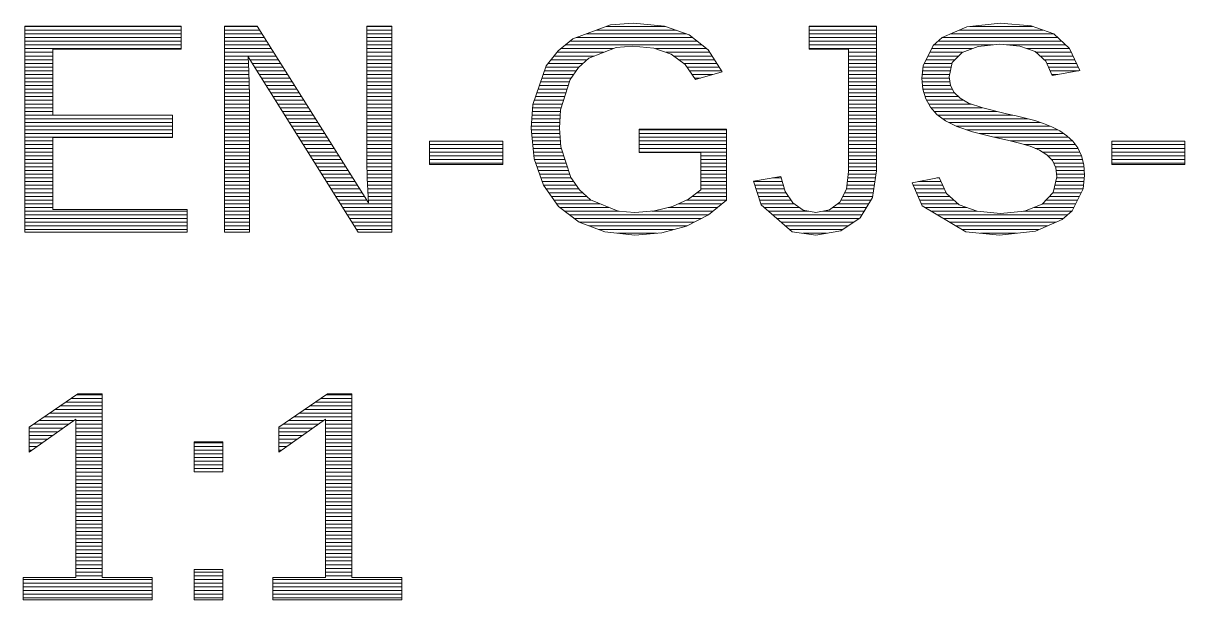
# Model space of a CAD drawing. Header units: millimetres. Extents: x 20 to 410, y 10 to 287.
# Drawn here: x 255.79 to 274.65, y 48.3 to 57.66 of the extents above; entities that cross this region are included whole.
import ezdxf

# ---------------------------------------------------------------- set-up
doc = ezdxf.new("R2010")
doc.units = ezdxf.units.MM
doc.layers.add('TEXT', color=7, linetype='Continuous', lineweight=13)

msp = doc.modelspace()

# ---------------------------------------------------------------- linework, layer by layer
at = {"layer": 'TEXT', "lineweight": 13}
for p, q in [((255.819, 57.612), (258.356, 57.612)), ((255.819, 57.552), (258.356, 57.552)), ((259.061, 57.612), (259.59, 57.612)), ((259.061, 57.552), (259.628, 57.552)), ((261.369, 57.612), (261.777, 57.612)), ((261.369, 57.552), (261.777, 57.552)), ((265.095, 57.552), (266.389, 57.552)), ((265.26, 57.612), (266.219, 57.612)), ((268.548, 57.612), (269.643, 57.612)), ((268.548, 57.552), (269.643, 57.552)), ((270.986, 57.552), (272.346, 57.552)), ((271.165, 57.612), (272.178, 57.612)), ((255.819, 57.492), (258.356, 57.492)), ((255.819, 57.432), (258.356, 57.432)), ((255.819, 57.372), (258.356, 57.372)), ((259.061, 57.492), (259.665, 57.492)), ((259.061, 57.432), (259.703, 57.432)), ((259.061, 57.372), (259.741, 57.372)), ((261.369, 57.492), (261.777, 57.492)), ((261.369, 57.432), (261.777, 57.432)), ((261.369, 57.372), (261.777, 57.372)), ((264.663, 57.372), (266.734, 57.372)), ((264.766, 57.432), (266.658, 57.432)), ((264.931, 57.492), (266.559, 57.492)), ((268.548, 57.492), (269.643, 57.492)), ((268.548, 57.432), (269.643, 57.432)), ((268.548, 57.372), (269.643, 57.372)), ((270.644, 57.372), (272.65, 57.372)), ((270.712, 57.432), (272.585, 57.432)), ((270.849, 57.492), (272.515, 57.492)), ((255.819, 57.312), (258.356, 57.312)), ((255.819, 57.252), (258.356, 57.252)), ((255.819, 57.192), (256.272, 57.192)), ((259.061, 57.312), (259.779, 57.312)), ((259.061, 57.252), (259.817, 57.252)), ((259.061, 57.192), (259.855, 57.192)), ((261.369, 57.312), (261.777, 57.312)), ((261.369, 57.252), (261.777, 57.252)), ((261.369, 57.192), (261.777, 57.192)), ((264.453, 57.192), (265.214, 57.192)), ((264.515, 57.252), (265.366, 57.252)), ((264.589, 57.312), (266.809, 57.312)), ((266.056, 57.252), (266.884, 57.252)), ((266.228, 57.192), (266.935, 57.192)), ((268.548, 57.312), (269.643, 57.312)), ((268.548, 57.252), (269.643, 57.252)), ((269.191, 57.192), (269.643, 57.192)), ((270.511, 57.192), (271.04, 57.192)), ((270.541, 57.252), (271.195, 57.252)), ((270.576, 57.312), (271.535, 57.312)), ((271.76, 57.312), (272.715, 57.312)), ((272.083, 57.252), (272.779, 57.252)), ((272.23, 57.192), (272.807, 57.192)), ((255.819, 57.132), (256.272, 57.132)), ((255.819, 57.072), (256.272, 57.072)), ((255.819, 57.012), (256.272, 57.012)), ((255.819, 56.952), (256.272, 56.952)), ((259.061, 57.132), (259.893, 57.132)), ((259.061, 57.072), (259.443, 57.072)), ((259.061, 57.012), (259.447, 57.012)), ((259.061, 56.952), (259.45, 56.952)), ((259.47, 57.072), (259.93, 57.072)), ((259.508, 57.012), (259.968, 57.012)), ((259.545, 56.952), (260.006, 56.952)), ((261.369, 57.132), (261.777, 57.132)), ((261.369, 57.072), (261.777, 57.072)), ((261.369, 57.012), (261.777, 57.012)), ((261.369, 56.952), (261.777, 56.952)), ((264.275, 56.952), (264.812, 56.952)), ((264.313, 57.012), (264.879, 57.012)), ((264.36, 57.072), (264.945, 57.072)), ((264.407, 57.132), (265.062, 57.132)), ((266.352, 57.132), (266.973, 57.132)), ((266.432, 57.072), (267.011, 57.072)), ((266.511, 57.012), (267.049, 57.012)), ((266.564, 56.952), (267.088, 56.952)), ((269.191, 57.132), (269.643, 57.132)), ((269.191, 57.072), (269.643, 57.072)), ((269.191, 57.012), (269.643, 57.012)), ((269.191, 56.952), (269.643, 56.952)), ((270.399, 56.952), (270.858, 56.952)), ((270.421, 57.012), (270.872, 57.012)), ((270.451, 57.072), (270.921, 57.072)), ((270.481, 57.132), (270.978, 57.132)), ((272.296, 57.132), (272.835, 57.132)), ((272.363, 57.072), (272.862, 57.072)), ((272.407, 57.012), (272.89, 57.012)), ((272.435, 56.952), (272.918, 56.952)), ((255.819, 56.892), (256.272, 56.892)), ((255.819, 56.832), (256.272, 56.832)), ((255.819, 56.772), (256.272, 56.772)), ((259.061, 56.892), (259.453, 56.892)), ((259.061, 56.832), (259.455, 56.832)), ((259.061, 56.772), (259.457, 56.772)), ((259.583, 56.892), (260.044, 56.892)), ((259.621, 56.832), (260.082, 56.832)), ((259.659, 56.772), (260.12, 56.772)), ((261.369, 56.892), (261.777, 56.892)), ((261.369, 56.832), (261.777, 56.832)), ((261.369, 56.772), (261.777, 56.772)), ((264.213, 56.772), (264.684, 56.772)), ((264.234, 56.832), (264.725, 56.832)), ((264.254, 56.892), (264.767, 56.892)), ((266.605, 56.892), (267.126, 56.892)), ((266.646, 56.832), (266.987, 56.832)), ((266.688, 56.772), (266.784, 56.772)), ((269.191, 56.892), (269.643, 56.892)), ((269.191, 56.832), (269.643, 56.832)), ((269.191, 56.772), (269.643, 56.772)), ((270.381, 56.772), (270.825, 56.772)), ((270.387, 56.832), (270.831, 56.832)), ((270.393, 56.892), (270.845, 56.892)), ((272.463, 56.892), (272.928, 56.892)), ((272.491, 56.832), (272.586, 56.832)), ((255.819, 56.712), (256.272, 56.712)), ((255.819, 56.652), (256.272, 56.652)), ((255.819, 56.592), (256.272, 56.592)), ((259.061, 56.712), (259.458, 56.712)), ((259.061, 56.652), (259.46, 56.652)), ((259.061, 56.592), (259.462, 56.592)), ((259.696, 56.712), (260.157, 56.712)), ((259.734, 56.652), (260.195, 56.652)), ((259.772, 56.592), (260.233, 56.592)), ((261.369, 56.712), (261.777, 56.712)), ((261.369, 56.652), (261.777, 56.652)), ((261.369, 56.592), (261.777, 56.592)), ((264.15, 56.592), (264.62, 56.592)), ((264.171, 56.652), (264.638, 56.652)), ((264.192, 56.712), (264.657, 56.712)), ((269.191, 56.712), (269.643, 56.712)), ((269.191, 56.652), (269.643, 56.652)), ((269.191, 56.592), (269.643, 56.592)), ((270.386, 56.712), (270.834, 56.712)), ((270.391, 56.652), (270.843, 56.652)), ((270.397, 56.592), (270.875, 56.592)), ((255.819, 56.532), (256.272, 56.532)), ((255.819, 56.472), (256.272, 56.472)), ((255.819, 56.412), (256.272, 56.412)), ((259.061, 56.532), (259.463, 56.532)), ((259.061, 56.472), (259.465, 56.472)), ((259.061, 56.412), (259.465, 56.412)), ((259.809, 56.532), (260.271, 56.532)), ((259.847, 56.472), (260.309, 56.472)), ((259.885, 56.412), (260.347, 56.412)), ((261.369, 56.532), (261.777, 56.532)), ((261.369, 56.472), (261.777, 56.472)), ((261.369, 56.412), (261.777, 56.412)), ((264.088, 56.412), (264.564, 56.412)), ((264.109, 56.472), (264.582, 56.472)), ((264.13, 56.532), (264.601, 56.532)), ((269.191, 56.532), (269.643, 56.532)), ((269.191, 56.472), (269.643, 56.472)), ((269.191, 56.412), (269.643, 56.412)), ((270.415, 56.532), (270.91, 56.532)), ((270.433, 56.472), (270.975, 56.472)), ((270.458, 56.412), (271.061, 56.412)), ((255.819, 56.352), (256.272, 56.352)), ((255.819, 56.292), (256.272, 56.292)), ((255.819, 56.232), (256.272, 56.232)), ((259.061, 56.352), (259.465, 56.352)), ((259.061, 56.292), (259.465, 56.292)), ((259.061, 56.232), (259.465, 56.232)), ((259.922, 56.352), (260.384, 56.352)), ((259.96, 56.292), (260.422, 56.292)), ((259.998, 56.232), (260.46, 56.232)), ((261.369, 56.352), (261.777, 56.352)), ((261.369, 56.292), (261.777, 56.292)), ((261.369, 56.232), (261.777, 56.232)), ((264.056, 56.232), (264.514, 56.232)), ((264.06, 56.292), (264.526, 56.292)), ((264.067, 56.352), (264.545, 56.352)), ((269.191, 56.352), (269.643, 56.352)), ((269.191, 56.292), (269.643, 56.292)), ((269.191, 56.232), (269.643, 56.232)), ((270.492, 56.352), (271.185, 56.352)), ((270.529, 56.292), (271.362, 56.292)), ((270.583, 56.232), (271.603, 56.232)), ((255.819, 56.172), (256.272, 56.172)), ((255.819, 56.112), (258.214, 56.112)), ((255.819, 56.052), (258.214, 56.052)), ((259.061, 56.172), (259.465, 56.172)), ((259.061, 56.112), (259.465, 56.112)), ((259.061, 56.052), (259.465, 56.052)), ((260.035, 56.172), (260.498, 56.172)), ((260.073, 56.112), (260.536, 56.112)), ((260.111, 56.052), (260.574, 56.052)), ((261.369, 56.172), (261.777, 56.172)), ((261.369, 56.112), (261.777, 56.112)), ((261.369, 56.052), (261.777, 56.052)), ((264.043, 56.052), (264.503, 56.052)), ((264.047, 56.112), (264.506, 56.112)), ((264.052, 56.172), (264.51, 56.172)), ((269.191, 56.172), (269.643, 56.172)), ((269.191, 56.112), (269.643, 56.112)), ((269.191, 56.052), (269.643, 56.052)), ((270.642, 56.172), (271.853, 56.172)), ((270.723, 56.112), (272.101, 56.112)), ((270.823, 56.052), (272.303, 56.052)), ((255.819, 55.992), (258.214, 55.992)), ((255.819, 55.932), (258.214, 55.932)), ((255.819, 55.872), (258.214, 55.872)), ((259.061, 55.992), (259.465, 55.992)), ((259.061, 55.932), (259.465, 55.932)), ((259.061, 55.872), (259.465, 55.872)), ((260.149, 55.992), (260.612, 55.992)), ((260.186, 55.932), (260.649, 55.932)), ((260.224, 55.872), (260.687, 55.872)), ((261.369, 55.992), (261.777, 55.992)), ((261.369, 55.932), (261.777, 55.932)), ((261.369, 55.872), (261.777, 55.872)), ((264.039, 55.992), (264.499, 55.992)), ((264.039, 55.932), (264.498, 55.932)), ((264.045, 55.872), (264.502, 55.872)), ((265.792, 55.932), (267.21, 55.932)), ((265.792, 55.872), (267.21, 55.872)), ((269.191, 55.992), (269.643, 55.992)), ((269.191, 55.932), (269.643, 55.932)), ((269.191, 55.872), (269.643, 55.872)), ((270.941, 55.992), (272.459, 55.992)), ((271.111, 55.932), (272.583, 55.932)), ((271.315, 55.872), (272.681, 55.872)), ((255.819, 55.812), (258.214, 55.812)), ((255.819, 55.752), (256.272, 55.752)), ((255.819, 55.692), (256.272, 55.692)), ((255.819, 55.632), (256.272, 55.632)), ((259.061, 55.812), (259.465, 55.812)), ((259.061, 55.752), (259.465, 55.752)), ((259.061, 55.692), (259.465, 55.692)), ((259.061, 55.632), (259.465, 55.632)), ((260.262, 55.812), (260.725, 55.812)), ((260.299, 55.752), (260.763, 55.752)), ((260.337, 55.692), (260.801, 55.692)), ((260.375, 55.632), (260.839, 55.632)), ((261.369, 55.812), (261.777, 55.812)), ((261.369, 55.752), (261.777, 55.752)), ((261.369, 55.692), (261.777, 55.692)), ((261.369, 55.632), (261.777, 55.632)), ((262.389, 55.692), (263.576, 55.692)), ((262.389, 55.632), (263.576, 55.632)), ((264.051, 55.812), (264.506, 55.812)), ((264.057, 55.752), (264.511, 55.752)), ((264.063, 55.692), (264.515, 55.692)), ((264.069, 55.632), (264.525, 55.632)), ((265.792, 55.812), (267.21, 55.812)), ((265.792, 55.752), (267.21, 55.752)), ((265.792, 55.692), (267.21, 55.692)), ((265.792, 55.632), (267.21, 55.632)), ((269.191, 55.812), (269.643, 55.812)), ((269.191, 55.752), (269.643, 55.752)), ((269.191, 55.692), (269.643, 55.692)), ((269.191, 55.632), (269.643, 55.632)), ((271.553, 55.812), (272.76, 55.812)), ((271.812, 55.752), (272.824, 55.752)), ((272.047, 55.692), (272.871, 55.692)), ((272.22, 55.632), (272.914, 55.632)), ((273.462, 55.692), (274.649, 55.692)), ((273.462, 55.632), (274.649, 55.632)), ((255.819, 55.572), (256.272, 55.572)), ((255.819, 55.512), (256.272, 55.512)), ((255.819, 55.452), (256.272, 55.452)), ((259.061, 55.572), (259.465, 55.572)), ((259.061, 55.512), (259.465, 55.512)), ((259.061, 55.452), (259.465, 55.452)), ((260.412, 55.572), (260.876, 55.572)), ((260.45, 55.512), (260.914, 55.512)), ((260.488, 55.452), (260.952, 55.452)), ((261.369, 55.572), (261.777, 55.572)), ((261.369, 55.512), (261.777, 55.512)), ((261.369, 55.452), (261.777, 55.452)), ((262.389, 55.572), (263.576, 55.572)), ((262.389, 55.512), (263.576, 55.512)), ((262.389, 55.452), (263.576, 55.452)), ((264.075, 55.572), (264.545, 55.572)), ((264.081, 55.512), (264.564, 55.512)), ((264.089, 55.452), (264.584, 55.452)), ((265.792, 55.572), (267.21, 55.572)), ((266.792, 55.512), (267.21, 55.512)), ((266.792, 55.452), (267.21, 55.452)), ((269.191, 55.572), (269.643, 55.572)), ((269.191, 55.512), (269.643, 55.512)), ((269.191, 55.452), (269.643, 55.452)), ((272.34, 55.572), (272.942, 55.572)), ((272.425, 55.512), (272.971, 55.512)), ((272.483, 55.452), (272.987, 55.452)), ((273.462, 55.572), (274.649, 55.572)), ((273.462, 55.512), (274.649, 55.512)), ((273.462, 55.452), (274.649, 55.452)), ((255.819, 55.392), (256.272, 55.392)), ((255.819, 55.332), (256.272, 55.332)), ((255.819, 55.272), (256.272, 55.272)), ((259.061, 55.392), (259.465, 55.392)), ((259.061, 55.332), (259.465, 55.332)), ((259.061, 55.272), (259.465, 55.272)), ((260.526, 55.392), (260.99, 55.392)), ((260.563, 55.332), (261.028, 55.332)), ((260.601, 55.272), (261.066, 55.272)), ((261.37, 55.392), (261.777, 55.392)), ((261.371, 55.332), (261.777, 55.332)), ((261.373, 55.272), (261.777, 55.272)), ((262.389, 55.392), (263.576, 55.392)), ((264.111, 55.392), (264.603, 55.392)), ((264.132, 55.332), (264.623, 55.332)), ((264.153, 55.272), (264.642, 55.272)), ((266.792, 55.392), (267.21, 55.392)), ((266.792, 55.332), (267.21, 55.332)), ((266.792, 55.272), (267.21, 55.272)), ((269.191, 55.392), (269.643, 55.392)), ((269.191, 55.332), (269.643, 55.332)), ((269.191, 55.272), (269.643, 55.272)), ((272.52, 55.392), (273.003, 55.392)), ((272.548, 55.332), (273.012, 55.332)), ((272.561, 55.272), (273.017, 55.272)), ((273.462, 55.392), (274.649, 55.392)), ((255.819, 55.212), (256.272, 55.212)), ((255.819, 55.152), (256.272, 55.152)), ((255.819, 55.092), (256.272, 55.092)), ((259.061, 55.212), (259.465, 55.212)), ((259.061, 55.152), (259.465, 55.152)), ((259.061, 55.092), (259.465, 55.092)), ((260.639, 55.212), (261.104, 55.212)), ((260.676, 55.152), (261.141, 55.152)), ((260.714, 55.092), (261.179, 55.092)), ((261.374, 55.212), (261.777, 55.212)), ((261.376, 55.152), (261.777, 55.152)), ((261.379, 55.092), (261.777, 55.092)), ((264.174, 55.212), (264.662, 55.212)), ((264.195, 55.152), (264.683, 55.152)), ((264.216, 55.092), (264.726, 55.092)), ((266.792, 55.212), (267.21, 55.212)), ((266.792, 55.152), (267.21, 55.152)), ((266.792, 55.092), (267.21, 55.092)), ((267.652, 55.092), (268.116, 55.092)), ((267.957, 55.152), (268.099, 55.152)), ((269.171, 55.092), (269.616, 55.092)), ((269.178, 55.152), (269.625, 55.152)), ((269.186, 55.212), (269.634, 55.212)), ((270.324, 55.092), (270.694, 55.092)), ((270.623, 55.152), (270.667, 55.152)), ((272.556, 55.092), (273.012, 55.092)), ((272.568, 55.212), (273.021, 55.212)), ((272.57, 55.152), (273.018, 55.152)), ((255.819, 55.032), (256.272, 55.032)), ((255.819, 54.972), (256.272, 54.972)), ((255.819, 54.912), (256.272, 54.912)), ((259.061, 55.032), (259.465, 55.032)), ((259.061, 54.972), (259.465, 54.972)), ((259.061, 54.912), (259.465, 54.912)), ((260.752, 55.032), (261.217, 55.032)), ((260.789, 54.972), (261.255, 54.972)), ((260.827, 54.912), (261.293, 54.912)), ((261.382, 55.032), (261.777, 55.032)), ((261.385, 54.972), (261.777, 54.972)), ((261.388, 54.912), (261.777, 54.912)), ((264.238, 55.032), (264.769, 55.032)), ((264.28, 54.972), (264.811, 54.972)), ((264.323, 54.912), (264.872, 54.912)), ((266.728, 54.912), (267.21, 54.912)), ((266.792, 55.032), (267.21, 55.032)), ((266.792, 54.972), (267.21, 54.972)), ((267.671, 55.032), (268.133, 55.032)), ((267.69, 54.972), (268.15, 54.972)), ((267.709, 54.912), (268.173, 54.912)), ((269.126, 54.912), (269.589, 54.912)), ((269.156, 54.972), (269.598, 54.972)), ((269.163, 55.032), (269.607, 55.032)), ((270.242, 55.032), (270.721, 55.032)), ((270.268, 54.972), (270.749, 54.972)), ((270.294, 54.912), (270.776, 54.912)), ((272.513, 54.912), (272.968, 54.912)), ((272.528, 54.972), (272.998, 54.972)), ((272.542, 55.032), (273.006, 55.032)), ((255.819, 54.852), (256.272, 54.852)), ((255.819, 54.792), (256.272, 54.792)), ((255.819, 54.732), (256.272, 54.732)), ((259.061, 54.852), (259.465, 54.852)), ((259.061, 54.792), (259.465, 54.792)), ((259.061, 54.732), (259.465, 54.732)), ((260.865, 54.852), (261.331, 54.852)), ((260.902, 54.792), (261.368, 54.792)), ((260.94, 54.732), (261.777, 54.732)), ((261.391, 54.852), (261.777, 54.852)), ((261.395, 54.792), (261.777, 54.792)), ((264.365, 54.852), (264.939, 54.852)), ((264.407, 54.792), (265.011, 54.792)), ((264.45, 54.732), (265.159, 54.732)), ((266.425, 54.732), (267.139, 54.732)), ((266.556, 54.792), (267.21, 54.792)), ((266.649, 54.852), (267.21, 54.852)), ((267.728, 54.852), (268.213, 54.852)), ((267.747, 54.792), (268.253, 54.792)), ((267.766, 54.732), (268.303, 54.732)), ((269.012, 54.732), (269.517, 54.732)), ((269.065, 54.792), (269.553, 54.792)), ((269.096, 54.852), (269.58, 54.852)), ((270.32, 54.852), (270.834, 54.852)), ((270.346, 54.792), (270.902, 54.792)), ((270.372, 54.732), (270.97, 54.732)), ((272.341, 54.732), (272.877, 54.732)), ((272.398, 54.792), (272.908, 54.792)), ((272.456, 54.852), (272.938, 54.852)), ((255.819, 54.672), (256.272, 54.672)), ((255.819, 54.612), (258.454, 54.612)), ((255.819, 54.552), (258.454, 54.552)), ((259.061, 54.672), (259.465, 54.672)), ((259.061, 54.612), (259.465, 54.612)), ((259.061, 54.552), (259.465, 54.552)), ((260.978, 54.672), (261.777, 54.672)), ((261.016, 54.612), (261.777, 54.612)), ((261.053, 54.552), (261.777, 54.552)), ((264.501, 54.672), (265.306, 54.672)), ((264.58, 54.612), (265.465, 54.612)), ((264.658, 54.552), (266.917, 54.552)), ((265.997, 54.612), (266.991, 54.612)), ((266.262, 54.672), (267.065, 54.672)), ((267.822, 54.672), (268.39, 54.672)), ((267.891, 54.612), (268.544, 54.612)), ((267.96, 54.552), (269.41, 54.552)), ((268.772, 54.612), (269.445, 54.612)), ((268.932, 54.672), (269.481, 54.672)), ((270.433, 54.672), (271.111, 54.672)), ((270.533, 54.612), (271.275, 54.612)), ((270.633, 54.552), (272.746, 54.552)), ((272.031, 54.612), (272.814, 54.612)), ((272.196, 54.672), (272.847, 54.672)), ((255.819, 54.492), (258.454, 54.492)), ((255.819, 54.432), (258.454, 54.432)), ((255.819, 54.372), (258.454, 54.372)), ((255.819, 54.312), (258.454, 54.312)), ((259.061, 54.492), (259.465, 54.492)), ((259.061, 54.432), (259.465, 54.432)), ((259.061, 54.372), (259.465, 54.372)), ((259.061, 54.312), (259.465, 54.312)), ((261.091, 54.492), (261.777, 54.492)), ((261.129, 54.432), (261.777, 54.432)), ((261.166, 54.372), (261.777, 54.372)), ((261.204, 54.312), (261.777, 54.312)), ((264.737, 54.492), (266.8, 54.492)), ((264.816, 54.432), (266.681, 54.432)), ((264.973, 54.372), (266.562, 54.372)), ((265.133, 54.312), (266.348, 54.312)), ((268.029, 54.492), (269.366, 54.492)), ((268.098, 54.432), (269.276, 54.432)), ((268.167, 54.372), (269.187, 54.372)), ((268.235, 54.312), (269.097, 54.312)), ((270.733, 54.492), (272.679, 54.492)), ((270.833, 54.432), (272.56, 54.432)), ((270.933, 54.372), (272.423, 54.372)), ((271.033, 54.312), (272.285, 54.312)), ((265.441, 54.252), (266.074, 54.252)), ((268.449, 54.252), (268.834, 54.252)), ((271.332, 54.252), (271.917, 54.252)), ((256.482, 51.51), (257.072, 51.51)), ((256.57, 51.57), (257.072, 51.57)), ((256.657, 51.63), (257.072, 51.63)), ((260.536, 51.51), (261.126, 51.51)), ((260.623, 51.57), (261.126, 51.57)), ((260.711, 51.63), (261.126, 51.63)), ((256.221, 51.33), (257.072, 51.33)), ((256.308, 51.39), (257.072, 51.39)), ((256.395, 51.45), (257.072, 51.45)), ((260.274, 51.33), (261.126, 51.33)), ((260.362, 51.39), (261.126, 51.39)), ((260.449, 51.45), (261.126, 51.45)), ((255.959, 51.15), (256.521, 51.15)), ((256.046, 51.21), (256.605, 51.21)), ((256.133, 51.27), (257.072, 51.27)), ((256.642, 51.21), (257.072, 51.21)), ((256.642, 51.15), (257.072, 51.15)), ((260.013, 51.15), (260.575, 51.15)), ((260.1, 51.21), (260.659, 51.21)), ((260.187, 51.27), (261.126, 51.27)), ((260.696, 51.21), (261.126, 51.21)), ((260.696, 51.15), (261.126, 51.15)), ((255.888, 51.09), (256.437, 51.09)), ((255.888, 51.03), (256.353, 51.03)), ((255.888, 50.97), (256.27, 50.97)), ((256.642, 51.09), (257.072, 51.09)), ((256.642, 51.03), (257.072, 51.03)), ((256.642, 50.97), (257.072, 50.97)), ((259.942, 51.09), (260.491, 51.09)), ((259.942, 51.03), (260.407, 51.03)), ((259.942, 50.97), (260.323, 50.97)), ((260.696, 51.09), (261.126, 51.09)), ((260.696, 51.03), (261.126, 51.03)), ((260.696, 50.97), (261.126, 50.97)), ((255.888, 50.91), (256.186, 50.91)), ((255.888, 50.85), (256.102, 50.85)), ((255.888, 50.79), (256.018, 50.79)), ((255.888, 50.73), (255.934, 50.73)), ((256.642, 50.91), (257.072, 50.91)), ((256.642, 50.85), (257.072, 50.85)), ((256.642, 50.79), (257.072, 50.79)), ((256.642, 50.73), (257.072, 50.73)), ((258.567, 50.85), (259.03, 50.85)), ((258.567, 50.79), (259.03, 50.79)), ((258.567, 50.73), (259.03, 50.73)), ((259.942, 50.91), (260.239, 50.91)), ((259.942, 50.85), (260.155, 50.85)), ((259.942, 50.79), (260.071, 50.79)), ((259.942, 50.73), (259.988, 50.73)), ((260.696, 50.91), (261.126, 50.91)), ((260.696, 50.85), (261.126, 50.85)), ((260.696, 50.79), (261.126, 50.79)), ((260.696, 50.73), (261.126, 50.73)), ((256.642, 50.67), (257.072, 50.67)), ((256.642, 50.61), (257.072, 50.61)), ((256.642, 50.55), (257.072, 50.55)), ((258.567, 50.67), (259.03, 50.67)), ((258.567, 50.61), (259.03, 50.61)), ((258.567, 50.55), (259.03, 50.55)), ((260.696, 50.67), (261.126, 50.67)), ((260.696, 50.61), (261.126, 50.61)), ((260.696, 50.55), (261.126, 50.55)), ((256.642, 50.49), (257.072, 50.49)), ((256.642, 50.43), (257.072, 50.43)), ((256.642, 50.37), (257.072, 50.37)), ((258.567, 50.49), (259.03, 50.49)), ((258.567, 50.43), (259.03, 50.43)), ((260.696, 50.49), (261.126, 50.49)), ((260.696, 50.43), (261.126, 50.43)), ((260.696, 50.37), (261.126, 50.37)), ((256.642, 50.31), (257.072, 50.31)), ((256.642, 50.25), (257.072, 50.25)), ((256.642, 50.19), (257.072, 50.19)), ((260.696, 50.31), (261.126, 50.31)), ((260.696, 50.25), (261.126, 50.25)), ((260.696, 50.19), (261.126, 50.19)), ((256.642, 50.13), (257.072, 50.13)), ((256.642, 50.07), (257.072, 50.07)), ((256.642, 50.01), (257.072, 50.01)), ((260.696, 50.13), (261.126, 50.13)), ((260.696, 50.07), (261.126, 50.07)), ((260.696, 50.01), (261.126, 50.01)), ((256.642, 49.95), (257.072, 49.95)), ((256.642, 49.89), (257.072, 49.89)), ((256.642, 49.83), (257.072, 49.83)), ((260.696, 49.95), (261.126, 49.95)), ((260.696, 49.89), (261.126, 49.89)), ((260.696, 49.83), (261.126, 49.83)), ((256.642, 49.77), (257.072, 49.77)), ((256.642, 49.71), (257.072, 49.71)), ((256.642, 49.65), (257.072, 49.65)), ((260.696, 49.77), (261.126, 49.77)), ((260.696, 49.71), (261.126, 49.71)), ((260.696, 49.65), (261.126, 49.65)), ((256.642, 49.59), (257.072, 49.59)), ((256.642, 49.53), (257.072, 49.53)), ((256.642, 49.47), (257.072, 49.47)), ((256.642, 49.41), (257.072, 49.41)), ((260.696, 49.59), (261.126, 49.59)), ((260.696, 49.53), (261.126, 49.53)), ((260.696, 49.47), (261.126, 49.47)), ((260.696, 49.41), (261.126, 49.41)), ((256.642, 49.35), (257.072, 49.35)), ((256.642, 49.29), (257.072, 49.29)), ((256.642, 49.23), (257.072, 49.23)), ((260.696, 49.35), (261.126, 49.35)), ((260.696, 49.29), (261.126, 49.29)), ((260.696, 49.23), (261.126, 49.23)), ((256.642, 49.17), (257.072, 49.17)), ((256.642, 49.11), (257.072, 49.11)), ((256.642, 49.05), (257.072, 49.05)), ((260.696, 49.17), (261.126, 49.17)), ((260.696, 49.11), (261.126, 49.11)), ((260.696, 49.05), (261.126, 49.05)), ((256.642, 48.99), (257.072, 48.99)), ((256.642, 48.93), (257.072, 48.93)), ((256.642, 48.87), (257.072, 48.87)), ((260.696, 48.99), (261.126, 48.99)), ((260.696, 48.93), (261.126, 48.93)), ((260.696, 48.87), (261.126, 48.87)), ((256.642, 48.81), (257.072, 48.81)), ((256.642, 48.75), (257.072, 48.75)), ((256.642, 48.69), (257.072, 48.69)), ((258.567, 48.75), (259.03, 48.75)), ((258.567, 48.69), (259.03, 48.69)), ((260.696, 48.81), (261.126, 48.81)), ((260.696, 48.75), (261.126, 48.75)), ((260.696, 48.69), (261.126, 48.69)), ((255.791, 48.63), (257.886, 48.63)), ((255.791, 48.57), (257.886, 48.57)), ((255.791, 48.51), (257.886, 48.51)), ((258.567, 48.63), (259.03, 48.63)), ((258.567, 48.57), (259.03, 48.57)), ((258.567, 48.51), (259.03, 48.51)), ((259.844, 48.63), (261.94, 48.63)), ((259.844, 48.57), (261.94, 48.57)), ((259.844, 48.51), (261.94, 48.51)), ((255.791, 48.45), (257.886, 48.45)), ((255.791, 48.39), (257.886, 48.39)), ((255.791, 48.33), (257.886, 48.33)), ((258.567, 48.45), (259.03, 48.45)), ((258.567, 48.39), (259.03, 48.39)), ((258.567, 48.33), (259.03, 48.33)), ((259.844, 48.45), (261.94, 48.45)), ((259.844, 48.39), (261.94, 48.39)), ((259.844, 48.33), (261.94, 48.33))]:
    msp.add_line(p, q, dxfattribs=at)
for points in [[(258.356, 57.614), (258.356, 57.244), (256.272, 57.244), (256.272, 56.171), (258.214, 56.171), (258.214, 55.806), (256.272, 55.806), (256.272, 54.641), (258.454, 54.641), (258.454, 54.27), (255.819, 54.27), (255.819, 57.614), (258.356, 57.614)], [(259.453, 56.888), (259.465, 56.492), (259.465, 54.27), (259.061, 54.27), (259.061, 57.614), (259.588, 57.614), (261.397, 54.747), (261.376, 55.148), (261.369, 55.421), (261.369, 57.614), (261.777, 57.614), (261.777, 54.27), (261.231, 54.27), (259.441, 57.118), (259.453, 56.888)], [(264.282, 56.972), (264.473, 57.218), (264.714, 57.413), (265.327, 57.637), (265.7, 57.664), (266.204, 57.618), (266.602, 57.477), (266.909, 57.233), (267.136, 56.876), (266.704, 56.748), (266.535, 56.995), (266.311, 57.163), (266.031, 57.261), (265.688, 57.294), (265.416, 57.272), (264.973, 57.097), (264.803, 56.944), (264.669, 56.751), (264.516, 56.258), (264.497, 55.958), (264.517, 55.658), (264.679, 55.157), (264.822, 54.957), (265, 54.797), (265.45, 54.613), (265.722, 54.591), (266.038, 54.615), (266.332, 54.69), (266.589, 54.807), (266.792, 54.96), (266.792, 55.564), (265.792, 55.564), (265.792, 55.943), (267.21, 55.943), (267.21, 54.79), (266.914, 54.55), (266.558, 54.37), (266.156, 54.259), (265.722, 54.222), (265.233, 54.274), (264.817, 54.431), (264.482, 54.686), (264.237, 55.033), (264.086, 55.461), (264.036, 55.958), (264.064, 56.342), (264.282, 56.972)], [(267.771, 54.716), (267.649, 55.101), (268.092, 55.175), (268.162, 54.929), (268.284, 54.745), (268.453, 54.629), (268.66, 54.591), (268.88, 54.633), (269.049, 54.76), (269.156, 54.969), (269.191, 55.257), (269.191, 57.244), (268.548, 57.244), (268.548, 57.614), (269.643, 57.614), (269.643, 55.267), (269.577, 54.832), (269.379, 54.501), (269.067, 54.292), (268.657, 54.222), (268.276, 54.277), (267.771, 54.716)], [(272.819, 54.616), (272.66, 54.476), (272.225, 54.286), (271.641, 54.222), (271.094, 54.275), (270.386, 54.7), (270.224, 55.072), (270.663, 55.16), (270.782, 54.899), (270.986, 54.717), (271.277, 54.611), (271.658, 54.576), (272.047, 54.614), (272.335, 54.726), (272.514, 54.913), (272.574, 55.169), (272.555, 55.318), (272.499, 55.435), (272.409, 55.529), (272.289, 55.604), (272.141, 55.665), (271.966, 55.715), (271.769, 55.763), (271.551, 55.813), (271.202, 55.901), (270.949, 55.988), (270.766, 56.081), (270.625, 56.184), (270.521, 56.302), (270.444, 56.437), (270.397, 56.593), (270.381, 56.77), (270.401, 56.972), (270.566, 57.303), (270.71, 57.431), (271.109, 57.606), (271.651, 57.664), (272.153, 57.621), (272.522, 57.49), (272.778, 57.254), (272.944, 56.895), (272.498, 56.817), (272.391, 57.046), (272.218, 57.203), (271.972, 57.293), (271.646, 57.323), (271.292, 57.289), (271.033, 57.19), (270.875, 57.024), (270.822, 56.793), (270.843, 56.652), (270.904, 56.538), (271.004, 56.445), (271.14, 56.367), (271.371, 56.289), (271.755, 56.195), (271.909, 56.159), (272.062, 56.123), (272.212, 56.082), (272.356, 56.034), (272.491, 55.979), (272.618, 55.914), (272.732, 55.838), (272.83, 55.747), (272.911, 55.638), (272.972, 55.511), (273.01, 55.364), (273.023, 55.194), (273, 54.975), (272.819, 54.616)], [(263.576, 55.751), (263.576, 55.371), (262.389, 55.371), (262.389, 55.751), (263.576, 55.751)], [(274.649, 55.751), (274.649, 55.371), (273.462, 55.371), (273.462, 55.751), (274.649, 55.751)], [(255.791, 48.663), (256.642, 48.663), (256.642, 51.236), (255.888, 50.697), (255.888, 51.101), (256.678, 51.644), (257.072, 51.644), (257.072, 48.663), (257.886, 48.663), (257.886, 48.3), (255.791, 48.3), (255.791, 48.663)], [(259.844, 48.3), (259.844, 48.663), (260.696, 48.663), (260.696, 51.236), (259.942, 50.697), (259.942, 51.101), (260.732, 51.644), (261.126, 51.644), (261.126, 48.663), (261.94, 48.663), (261.94, 48.3), (259.844, 48.3)], [(258.567, 50.868), (259.03, 50.868), (259.03, 50.377), (258.567, 50.377), (258.567, 50.868)], [(258.567, 48.791), (259.03, 48.791), (259.03, 48.3), (258.567, 48.3), (258.567, 48.791)]]:
    msp.add_lwpolyline(points, close=True, dxfattribs=at)

doc.saveas('drawing.dxf')
